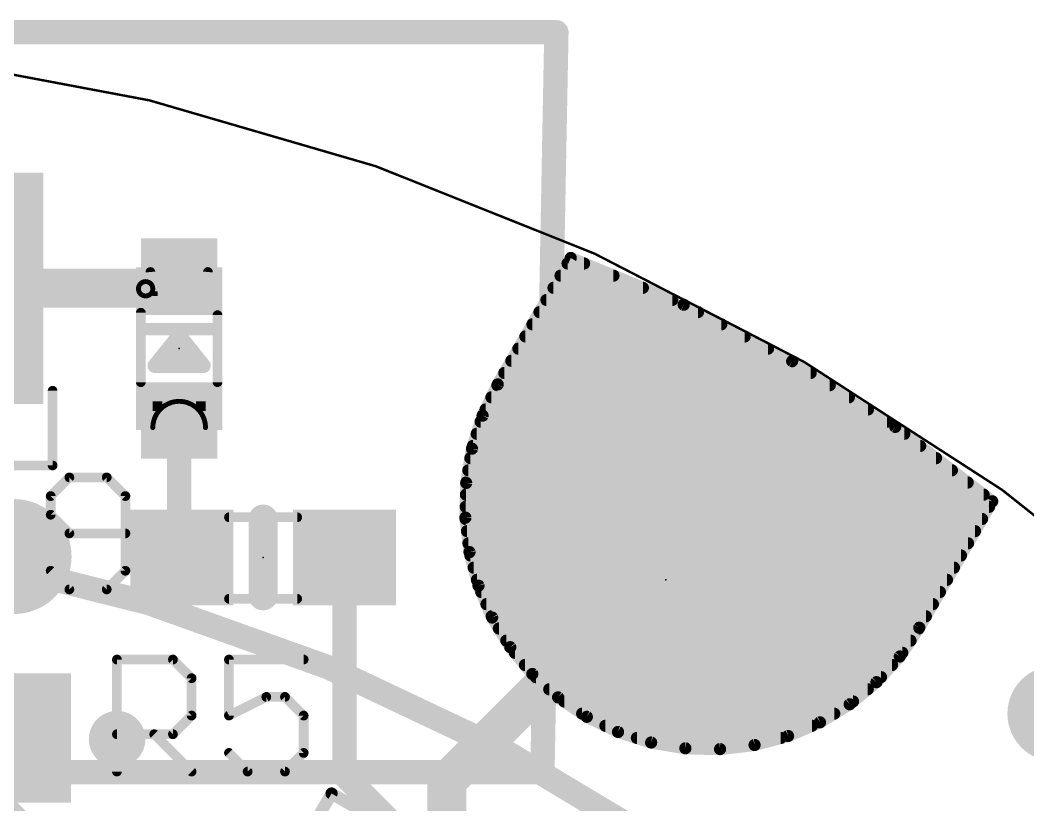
# Model space of a CAD drawing. Extents: x -25.4 to 25.4, y -26.7 to 25.8.
# Drawn here: x 4.56 to 15.08, y 17.34 to 25.53 of the extents above; entities that cross this region are included whole.
import ezdxf

# ---------------------------------------------------------------- set-up
doc = ezdxf.new("R2010")
doc.units = 0
for name, color, linetype in [('1', 12, 'CONTINUOUS'), ('16', 5, 'CONTINUOUS'), ('17', 110, 'CONTINUOUS'), ('18', 110, 'CONTINUOUS'), ('20', 53, 'CONTINUOUS'), ('21', 53, 'CONTINUOUS'), ('23', 53, 'CONTINUOUS'), ('25', 253, 'CONTINUOUS'), ('51', 53, 'CONTINUOUS')]:
    doc.layers.add(name, color=color, linetype=linetype)

# ---------------------------------------------------------------- blocks, each defined once
blk = doc.blocks.new('ROUNDP')
at = {"const_width": 0.5}
blk.add_lwpolyline([(0, -0.25, 1), (0, 0.25, 1), (0, -0.25)], format="xyb", dxfattribs=at)
blk = doc.blocks.new('RECT')
blk.add_solid([(-0.5, -0.5), (0.5, -0.5), (-0.5, 0.5), (0.5, 0.5)])
blk = doc.blocks.new('OFFSETP100')
at = {"const_width": 1}
blk.add_lwpolyline([(0, 0), (1, 0)], dxfattribs=at)
at = {"const_width": 0.5}
for points in [[(0, 0.25, 1), (0, -0.25)], [(1, -0.25, 1), (1, 0.25)]]:
    blk.add_lwpolyline(points, format="xyb", dxfattribs=at)
blk = doc.blocks.new('SQUAREP')
blk.add_solid([(-0.5, -0.5), (0.5, -0.5), (-0.5, 0.5), (0.5, 0.5)])
blk = doc.blocks.new('PIE')
at = {"const_width": 0.5}
blk.add_lwpolyline([(0, -0.25, 1), (0, 0.25, 1), (0, -0.25)], format="xyb", dxfattribs=at)
blk = doc.blocks.new('ROUNDV')
at = {"const_width": 0.5}
blk.add_lwpolyline([(0, -0.25, 1), (0, 0.25, 1), (0, -0.25)], format="xyb", dxfattribs=at)

msp = doc.modelspace()

# ---------------------------------------------------------------- linework, layer by layer
at = {"layer": '1'}
for points, const_width in [([(5.803, 22.728), (6.223, 22.848)], 0.4064), ([(10.3098, 23.0447), (9.5478, 21.7249)], 0.127), ([(10.2765, 22.987), (10.4491, 22.987)], 0.127), ([(11.4887, 22.5564), (10.3098, 23.0447)], 0.127), ([(3.6, 22.728), (5.803, 22.728)], 0.4064), ([(10.2031, 22.86), (10.7557, 22.86)], 0.127), ([(10.1298, 22.733), (11.0624, 22.733)], 0.127), ([(10.0565, 22.606), (11.369, 22.606)], 0.127), ([(12.6206, 21.9672), (11.4887, 22.5564)], 0.127), ([(9.9832, 22.479), (11.6374, 22.479)], 0.127), ([(9.9099, 22.352), (11.8814, 22.352)], 0.127), ([(9.8365, 22.225), (12.1253, 22.225)], 0.127), ([(9.7632, 22.098), (12.3693, 22.098)], 0.127), ([(9.6899, 21.971), (12.6133, 21.971)], 0.127), ([(13.6968, 21.2815), (12.6206, 21.9672)], 0.127), ([(9.6166, 21.844), (12.8139, 21.844)], 0.127), ([(9.5478, 21.7249), (9.3894, 21.3989)], 0.127), ([(9.544, 21.717), (13.0133, 21.717)], 0.127), ([(9.4823, 21.59), (13.2126, 21.59)], 0.127), ([(6.223, 21.348), (6.223, 19.945)], 0.254), ([(9.3894, 21.3989), (9.2791, 21.0537)], 0.127), ([(9.4206, 21.463), (13.412, 21.463)], 0.127), ([(9.3693, 21.336), (13.6113, 21.336)], 0.127), ([(9.3287, 21.209), (13.7914, 21.209)], 0.127), ([(14.7092, 20.5047), (13.6968, 21.2815)], 0.127), ([(9.2881, 21.082), (13.9569, 21.082)], 0.127), ([(9.2791, 21.0537), (9.219, 20.6963)], 0.127), ([(9.2625, 20.955), (14.1224, 20.955)], 0.127), ([(9.2411, 20.828), (14.2879, 20.828)], 0.127), ([(9.219, 20.6963), (9.2104, 20.334)], 0.127), ([(9.2198, 20.701), (14.4534, 20.701)], 0.127), ([(9.2161, 20.574), (14.6189, 20.574)], 0.127), ([(9.2131, 20.447), (14.6759, 20.447)], 0.127), ([(13.9472, 19.1849), (14.7092, 20.5047)], 0.127), ([(11.557, 20.1249), (9.017, 17.5849)], 0.4064), ([(9.2104, 20.334), (9.2534, 19.9742)], 0.127), ([(9.212, 20.32), (14.6026, 20.32)], 0.127), ([(9.2272, 20.193), (14.5292, 20.193)], 0.127), ([(9.2424, 20.066), (14.4559, 20.066)], 0.127), ([(6.223, 19.945), (6.2493, 19.9187)], 0.254), ([(7.9493, 19.9187), (7.9493, 17.6412)], 0.254), ([(9.2534, 19.9742), (9.3472, 19.6241)], 0.127), ([(9.2628, 19.939), (14.3826, 19.939)], 0.127), ([(9.2969, 19.812), (14.3093, 19.812)], 0.127), ([(9.3309, 19.685), (14.2359, 19.685)], 0.127), ([(9.3472, 19.6241), (9.4899, 19.291)], 0.127), ([(9.3755, 19.558), (14.1626, 19.558)], 0.127), ([(9.4299, 19.431), (14.0893, 19.431)], 0.127), ([(9.4843, 19.304), (14.016, 19.304)], 0.127), ([(9.4899, 19.291), (9.6785, 18.9816)], 0.127), ([(13.7441, 18.8848), (13.9472, 19.1849)], 0.127), ([(9.5593, 19.177), (13.9419, 19.177)], 0.127), ([(9.6368, 19.05), (13.8559, 19.05)], 0.127), ([(9.6785, 18.9816), (9.9092, 18.7021)], 0.127), ([(9.7268, 18.923), (13.77, 18.923)], 0.127), ([(13.5003, 18.6166), (13.7441, 18.8848)], 0.127), ([(9.8317, 18.796), (13.6634, 18.796)], 0.127), ([(9.9092, 18.7021), (10.1774, 18.4583)], 0.127), ([(9.9456, 18.669), (13.5479, 18.669)], 0.127), ([(13.2208, 18.3859), (13.5003, 18.6166)], 0.127), ([(10.0853, 18.542), (13.4099, 18.542)], 0.127), ([(10.1774, 18.4583), (10.4775, 18.2552)], 0.127), ([(10.2414, 18.415), (13.2561, 18.415)], 0.127), ([(12.9114, 18.1973), (13.2208, 18.3859)], 0.127), ([(10.429, 18.288), (13.0603, 18.288)], 0.127), ([(10.4775, 18.2552), (10.8035, 18.0968)], 0.127), ([(10.6714, 18.161), (12.8267, 18.161)], 0.127), ([(12.5783, 18.0546), (12.9114, 18.1973)], 0.127), ([(10.8035, 18.0968), (11.1487, 17.9865)], 0.127), ([(11.0001, 18.034), (12.5014, 18.034)], 0.127), ([(12.2282, 17.9608), (12.5783, 18.0546)], 0.127), ([(11.1487, 17.9865), (11.5061, 17.9264)], 0.127), ([(11.5061, 17.9264), (11.8684, 17.9178)], 0.127), ([(11.8684, 17.9178), (12.2282, 17.9608)], 0.127), ([(9.017, 17.5849), (9.017, 14.6762)], 0.4064), ([(7.9493, 17.6412), (8.509, 17.0815)], 0.254)]:
    msp.add_lwpolyline(points, dxfattribs=dict(at, const_width=const_width))
for points, const_width in [([(6.2509, 22.7503, 1), (6.1951, 22.9457)], 0.2032), ([(10.2765, 23.0188, 1), (10.2765, 22.9553)], 0.0635), ([(10.3219, 23.0741, 1), (10.2976, 23.0154)], 0.0635), ([(10.3373, 23.0288, 1), (10.2823, 23.0606)], 0.0635), ([(10.4491, 22.9553, 1), (10.4491, 23.0188)], 0.0635), ([(5.803, 22.6264, 1), (5.803, 22.8296)], 0.2032), ([(5.7751, 22.8257, 1), (5.8309, 22.6303)], 0.2032), ([(10.2031, 22.8917, 1), (10.2031, 22.8283)], 0.0635), ([(10.7557, 22.8283, 1), (10.7557, 22.8917)], 0.0635), ([(10.1298, 22.7647, 1), (10.1298, 22.7013)], 0.0635), ([(11.0624, 22.7013, 1), (11.0624, 22.7647)], 0.0635), ([(10.0565, 22.6378, 1), (10.0565, 22.5743)], 0.0635), ([(11.369, 22.5743, 1), (11.369, 22.6378)], 0.0635), ([(11.5034, 22.5846, 1), (11.4741, 22.5282)], 0.0635), ([(11.4766, 22.5271, 1), (11.5009, 22.5857)], 0.0635), ([(9.9832, 22.5108, 1), (9.9832, 22.4473)], 0.0635), ([(11.6374, 22.4473, 1), (11.6374, 22.5108)], 0.0635), ([(9.9099, 22.3837, 1), (9.9099, 22.3203)], 0.0635), ([(11.8814, 22.3203, 1), (11.8814, 22.3837)], 0.0635), ([(9.8365, 22.2568, 1), (9.8365, 22.1933)], 0.0635), ([(12.1253, 22.1933, 1), (12.1253, 22.2568)], 0.0635), ([(9.7632, 22.1298, 1), (9.7632, 22.0663)], 0.0635), ([(12.3693, 22.0663, 1), (12.3693, 22.1298)], 0.0635), ([(9.6899, 22.0027, 1), (9.6899, 21.9393)], 0.0635), ([(12.6377, 21.9939, 1), (12.6036, 21.9404)], 0.0635), ([(12.6059, 21.939, 1), (12.6353, 21.9953)], 0.0635), ([(12.6133, 21.9393, 1), (12.6133, 22.0027)], 0.0635), ([(9.6166, 21.8758, 1), (9.6166, 21.8123)], 0.0635), ([(12.8139, 21.8123, 1), (12.8139, 21.8758)], 0.0635), ([(9.544, 21.7488, 1), (9.544, 21.6853)], 0.0635), ([(9.5203, 21.7408, 1), (9.5753, 21.709)], 0.0635), ([(9.5764, 21.711, 1), (9.5192, 21.7388)], 0.0635), ([(13.0133, 21.6853, 1), (13.0133, 21.7488)], 0.0635), ([(9.4823, 21.6217, 1), (9.4823, 21.5583)], 0.0635), ([(13.2126, 21.5583, 1), (13.2126, 21.6217)], 0.0635), ([(6.2865, 21.348, 1), (6.1595, 21.348)], 0.127), ([(9.4197, 21.3892, 1), (9.3592, 21.4086)], 0.0635), ([(9.4206, 21.4947, 1), (9.4206, 21.4313)], 0.0635), ([(13.412, 21.4313, 1), (13.412, 21.4947)], 0.0635), ([(9.3693, 21.3678, 1), (9.3693, 21.3043)], 0.0635), ([(9.3609, 21.4128, 1), (9.418, 21.385)], 0.0635), ([(13.6113, 21.3043, 1), (13.6113, 21.3678)], 0.0635), ([(9.3287, 21.2407, 1), (9.3287, 21.1773)], 0.0635), ([(13.7162, 21.3067, 1), (13.6775, 21.2563)], 0.0635), ([(13.6798, 21.2548, 1), (13.7139, 21.3083)], 0.0635), ([(13.7914, 21.1773, 1), (13.7914, 21.2407)], 0.0635), ([(9.2881, 21.1137, 1), (9.2881, 21.0503)], 0.0635), ([(13.9569, 21.0503, 1), (13.9569, 21.1137)], 0.0635), ([(9.2489, 21.0634, 1), (9.3093, 21.0441)], 0.0635), ([(9.3104, 21.0485, 1), (9.2478, 21.059)], 0.0635), ([(9.2625, 20.9868, 1), (9.2625, 20.9233)], 0.0635), ([(14.1224, 20.9233, 1), (14.1224, 20.9868)], 0.0635), ([(9.2411, 20.8597, 1), (9.2411, 20.7963)], 0.0635), ([(14.2879, 20.7963, 1), (14.2879, 20.8597)], 0.0635), ([(9.2507, 20.6956, 1), (9.1873, 20.6971)], 0.0635), ([(9.1877, 20.7016, 1), (9.2503, 20.6911)], 0.0635), ([(9.2198, 20.7327, 1), (9.2198, 20.6693)], 0.0635), ([(14.4534, 20.6693, 1), (14.4534, 20.7327)], 0.0635), ([(9.2161, 20.6058, 1), (9.2161, 20.5423)], 0.0635), ([(14.6189, 20.5423, 1), (14.6189, 20.6058)], 0.0635), ([(9.2131, 20.4788, 1), (9.2131, 20.4153)], 0.0635), ([(14.6759, 20.4153, 1), (14.6759, 20.4788)], 0.0635), ([(14.7367, 20.4888, 1), (14.6817, 20.5206)], 0.0635), ([(14.6899, 20.4795, 1), (14.7285, 20.5299)], 0.0635), ([(20.32, 0, 0.4142), (0, 20.32)], 0.254), ([(9.2419, 20.3378, 1), (9.1788, 20.3303)], 0.0635), ([(9.1786, 20.3348, 1), (9.2421, 20.3333)], 0.0635), ([(9.212, 20.3517, 1), (9.212, 20.2883)], 0.0635), ([(11.6288, 20.0531, 1), (11.4852, 20.1968)], 0.2032), ([(14.6026, 20.2883, 1), (14.6026, 20.3517)], 0.0635), ([(9.2272, 20.2248, 1), (9.2272, 20.1613)], 0.0635), ([(14.5292, 20.1613, 1), (14.5292, 20.2248)], 0.0635), ([(9.2424, 20.0978, 1), (9.2424, 20.0343)], 0.0635), ([(14.4559, 20.0343, 1), (14.4559, 20.0978)], 0.0635), ([(6.2679, 19.9899, 1), (6.1781, 19.9001)], 0.127), ([(6.1595, 19.945, 1), (6.2865, 19.945)], 0.127), ([(6.2044, 19.8738, 1), (6.2942, 19.9636)], 0.127), ([(8.0128, 19.9187, 1), (7.8858, 19.9187)], 0.127), ([(9.2841, 19.9824, 1), (9.2227, 19.966)], 0.0635), ([(9.2219, 19.9704, 1), (9.2849, 19.978)], 0.0635), ([(9.2628, 19.9707, 1), (9.2628, 19.9073)], 0.0635), ([(14.3826, 19.9073, 1), (14.3826, 19.9707)], 0.0635), ([(9.2969, 19.8438, 1), (9.2969, 19.7803)], 0.0635), ([(14.3093, 19.7803, 1), (14.3093, 19.8438)], 0.0635), ([(9.3309, 19.7168, 1), (9.3309, 19.6533)], 0.0635), ([(9.3764, 19.6366, 1), (9.318, 19.6116)], 0.0635), ([(14.2359, 19.6533, 1), (14.2359, 19.7168)], 0.0635), ([(9.3165, 19.6159, 1), (9.3779, 19.6324)], 0.0635), ([(9.3755, 19.5897, 1), (9.3755, 19.5263)], 0.0635), ([(14.1626, 19.5263, 1), (14.1626, 19.5897)], 0.0635), ([(9.4299, 19.4627, 1), (9.4299, 19.3993)], 0.0635), ([(14.0893, 19.3993, 1), (14.0893, 19.4627)], 0.0635), ([(9.4843, 19.3358, 1), (9.4843, 19.2723)], 0.0635), ([(9.517, 19.3075, 1), (9.4627, 19.2745)], 0.0635), ([(14.016, 19.2723, 1), (14.016, 19.3358)], 0.0635), ([(9.4607, 19.2785, 1), (9.519, 19.3035)], 0.0635), ([(13.9735, 19.1671, 1), (13.9209, 19.2027)], 0.0635), ([(9.5593, 19.2087, 1), (9.5593, 19.1453)], 0.0635), ([(13.9197, 19.2008, 1), (13.9747, 19.169)], 0.0635), ([(13.9419, 19.1453, 1), (13.9419, 19.2087)], 0.0635), ([(9.6368, 19.0817, 1), (9.6368, 19.0183)], 0.0635), ([(9.703, 19.0018, 1), (9.654, 18.9613)], 0.0635), ([(13.8559, 19.0183, 1), (13.8559, 19.0817)], 0.0635), ([(9.6514, 18.965, 1), (9.7056, 18.9981)], 0.0635), ([(9.7268, 18.9548, 1), (9.7268, 18.8913)], 0.0635), ([(13.7178, 18.9026, 1), (13.7704, 18.867)], 0.0635), ([(13.7676, 18.8634, 1), (13.7206, 18.9061)], 0.0635), ([(13.77, 18.8913, 1), (13.77, 18.9548)], 0.0635), ([(9.8317, 18.8277, 1), (9.8317, 18.7643)], 0.0635), ([(13.6634, 18.7643, 1), (13.6634, 18.8277)], 0.0635), ([(9.9306, 18.7256, 1), (9.8879, 18.6786)], 0.0635), ([(9.8847, 18.6819, 1), (9.9337, 18.7223)], 0.0635), ([(9.9456, 18.7007, 1), (9.9456, 18.6373)], 0.0635), ([(13.5479, 18.6373, 1), (13.5479, 18.7007)], 0.0635), ([(13.4768, 18.638, 1), (13.5238, 18.5953)], 0.0635), ([(13.5205, 18.5921, 1), (13.4801, 18.6411)], 0.0635), ([(10.0853, 18.5738, 1), (10.0853, 18.5103)], 0.0635), ([(10.1952, 18.4846, 1), (10.1596, 18.432)], 0.0635), ([(10.156, 18.4348, 1), (10.1987, 18.4818)], 0.0635), ([(13.4099, 18.5103, 1), (13.4099, 18.5738)], 0.0635), ([(10.2414, 18.4467, 1), (10.2414, 18.3833)], 0.0635), ([(13.2006, 18.4104, 1), (13.2411, 18.3614)], 0.0635), ([(13.2374, 18.3588, 1), (13.2043, 18.413)], 0.0635), ([(13.2561, 18.3833, 1), (13.2561, 18.4467)], 0.0635), ([(10.429, 18.3197, 1), (10.429, 18.2563)], 0.0635), ([(10.4914, 18.2837, 1), (10.4636, 18.2266)], 0.0635), ([(10.4597, 18.2289, 1), (10.4953, 18.2815)], 0.0635), ([(13.0603, 18.2563, 1), (13.0603, 18.3197)], 0.0635), ([(10.6714, 18.1928, 1), (10.6714, 18.1293)], 0.0635), ([(12.8267, 18.1293, 1), (12.8267, 18.1928)], 0.0635), ([(12.8949, 18.2244, 1), (12.9279, 18.1701)], 0.0635), ([(12.9239, 18.1681, 1), (12.8989, 18.2264)], 0.0635), ([(10.8131, 18.1271, 1), (10.7938, 18.0666)], 0.0635), ([(10.7896, 18.0683, 1), (10.8174, 18.1254)], 0.0635), ([(11.0001, 18.0658, 1), (11.0001, 18.0023)], 0.0635), ([(12.5014, 18.0023, 1), (12.5014, 18.0658)], 0.0635), ([(12.5658, 18.0838, 1), (12.5908, 18.0254)], 0.0635), ([(12.5865, 18.0239, 1), (12.57, 18.0853)], 0.0635), ([(11.1539, 18.0178, 1), (11.1434, 17.9552)], 0.0635), ([(11.139, 17.9563, 1), (11.1583, 18.0167)], 0.0635), ([(11.5068, 17.9581, 1), (11.5053, 17.8947)], 0.0635), ([(11.5008, 17.8951, 1), (11.5113, 17.9577)], 0.0635), ([(12.22, 17.9915, 1), (12.2364, 17.9301)], 0.0635), ([(12.232, 17.9293, 1), (12.2244, 17.9923)], 0.0635), ([(11.8646, 17.9493, 1), (11.8721, 17.8862)], 0.0635), ([(11.8676, 17.886, 1), (11.8691, 17.9495)], 0.0635), ([(9.1186, 17.5849, 1), (8.9154, 17.5849)], 0.2032), ([(7.9942, 17.6861, 1), (7.9044, 17.5963)], 0.127), ([(7.8858, 17.6412, 1), (8.0128, 17.6412)], 0.127), ([(8.9452, 17.6568, 1), (9.0888, 17.5131)], 0.2032)]:
    msp.add_lwpolyline(points, format="xyb", dxfattribs=dict(at, const_width=const_width))
at = {"layer": '16'}
for points, const_width in [([(10.16, 25.4), (-10.668, 25.4)], 0.254), ([(10.0143, 17.6784), (10.16, 25.4)], 0.254), ([(10.3098, 23.0447), (9.5478, 21.7249)], 0.127), ([(10.2765, 22.987), (10.4491, 22.987)], 0.127), ([(11.4887, 22.5564), (10.3098, 23.0447)], 0.127), ([(10.2031, 22.86), (10.7557, 22.86)], 0.127), ([(10.1298, 22.733), (11.0624, 22.733)], 0.127), ([(10.0565, 22.606), (11.369, 22.606)], 0.127), ([(12.6206, 21.9672), (11.4887, 22.5564)], 0.127), ([(9.9832, 22.479), (11.6374, 22.479)], 0.127), ([(9.9099, 22.352), (11.8814, 22.352)], 0.127), ([(9.8365, 22.225), (12.1253, 22.225)], 0.127), ([(9.7632, 22.098), (12.3693, 22.098)], 0.127), ([(9.6899, 21.971), (12.6133, 21.971)], 0.127), ([(13.6968, 21.2815), (12.6206, 21.9672)], 0.127), ([(9.6166, 21.844), (12.8139, 21.844)], 0.127), ([(9.5478, 21.7249), (9.3894, 21.3989)], 0.127), ([(9.544, 21.717), (13.0133, 21.717)], 0.127), ([(9.4823, 21.59), (13.2126, 21.59)], 0.127), ([(9.3894, 21.3989), (9.2791, 21.0537)], 0.127), ([(9.4206, 21.463), (13.412, 21.463)], 0.127), ([(9.3693, 21.336), (13.6113, 21.336)], 0.127), ([(9.3287, 21.209), (13.7914, 21.209)], 0.127), ([(14.7092, 20.5047), (13.6968, 21.2815)], 0.127), ([(9.2881, 21.082), (13.9569, 21.082)], 0.127), ([(9.2791, 21.0537), (9.219, 20.6963)], 0.127), ([(9.2625, 20.955), (14.1224, 20.955)], 0.127), ([(9.2411, 20.828), (14.2879, 20.828)], 0.127), ([(9.219, 20.6963), (9.2104, 20.334)], 0.127), ([(9.2198, 20.701), (14.4534, 20.701)], 0.127), ([(9.2161, 20.574), (14.6189, 20.574)], 0.127), ([(9.2131, 20.447), (14.6759, 20.447)], 0.127), ([(13.9472, 19.1849), (14.7092, 20.5047)], 0.127), ([(9.2104, 20.334), (9.2534, 19.9742)], 0.127), ([(9.212, 20.32), (14.6026, 20.32)], 0.127), ([(9.2272, 20.193), (14.5292, 20.193)], 0.127), ([(9.2424, 20.066), (14.4559, 20.066)], 0.127), ([(9.2534, 19.9742), (9.3472, 19.6241)], 0.127), ([(9.2628, 19.939), (14.3826, 19.939)], 0.127), ([(9.2969, 19.812), (14.3093, 19.812)], 0.127), ([(9.3309, 19.685), (14.2359, 19.685)], 0.127), ([(9.3472, 19.6241), (9.4899, 19.291)], 0.127), ([(9.3755, 19.558), (14.1626, 19.558)], 0.127), ([(9.4299, 19.431), (14.0893, 19.431)], 0.127), ([(9.4843, 19.304), (14.016, 19.304)], 0.127), ([(9.4899, 19.291), (9.6785, 18.9816)], 0.127), ([(13.7441, 18.8848), (13.9472, 19.1849)], 0.127), ([(9.5593, 19.177), (13.9419, 19.177)], 0.127), ([(9.6368, 19.05), (13.8559, 19.05)], 0.127), ([(9.6785, 18.9816), (9.9092, 18.7021)], 0.127), ([(9.7268, 18.923), (13.77, 18.923)], 0.127), ([(13.5003, 18.6166), (13.7441, 18.8848)], 0.127), ([(9.8317, 18.796), (13.6634, 18.796)], 0.127), ([(9.9092, 18.7021), (10.1774, 18.4583)], 0.127), ([(9.9456, 18.669), (13.5479, 18.669)], 0.127), ([(13.2208, 18.3859), (13.5003, 18.6166)], 0.127), ([(10.0853, 18.542), (13.4099, 18.542)], 0.127), ([(10.1774, 18.4583), (10.4775, 18.2552)], 0.127), ([(4.7803, 16.8275), (3.3274, 18.2804)], 0.4064), ([(10.2414, 18.415), (13.2561, 18.415)], 0.127), ([(12.9114, 18.1973), (13.2208, 18.3859)], 0.127), ([(10.429, 18.288), (13.0603, 18.288)], 0.127), ([(10.4775, 18.2552), (10.8035, 18.0968)], 0.127), ([(10.6714, 18.161), (12.8267, 18.161)], 0.127), ([(12.5783, 18.0546), (12.9114, 18.1973)], 0.127), ([(10.8035, 18.0968), (11.1487, 17.9865)], 0.127), ([(11.0001, 18.034), (12.5014, 18.034)], 0.127), ([(12.2282, 17.9608), (12.5783, 18.0546)], 0.127), ([(11.1487, 17.9865), (11.5061, 17.9264)], 0.127), ([(11.5061, 17.9264), (11.8684, 17.9178)], 0.127), ([(11.8684, 17.9178), (12.2282, 17.9608)], 0.127), ([(-10.8137, 17.6784), (10.0143, 17.6784)], 0.254)]:
    msp.add_lwpolyline(points, dxfattribs=dict(at, const_width=const_width))
for points, const_width in [([(10.2235, 25.3988, 1), (10.0965, 25.4012)], 0.127), ([(10.16, 25.3365, 1), (10.16, 25.4635)], 0.127), ([(10.2765, 23.0188, 1), (10.2765, 22.9553)], 0.0635), ([(10.3219, 23.0741, 1), (10.2976, 23.0154)], 0.0635), ([(10.3373, 23.0288, 1), (10.2823, 23.0606)], 0.0635), ([(10.4491, 22.9553, 1), (10.4491, 23.0188)], 0.0635), ([(10.2031, 22.8917, 1), (10.2031, 22.8283)], 0.0635), ([(10.7557, 22.8283, 1), (10.7557, 22.8917)], 0.0635), ([(10.1298, 22.7647, 1), (10.1298, 22.7013)], 0.0635), ([(11.0624, 22.7013, 1), (11.0624, 22.7647)], 0.0635), ([(10.0565, 22.6378, 1), (10.0565, 22.5743)], 0.0635), ([(11.369, 22.5743, 1), (11.369, 22.6378)], 0.0635), ([(11.5034, 22.5846, 1), (11.4741, 22.5282)], 0.0635), ([(11.4766, 22.5271, 1), (11.5009, 22.5857)], 0.0635), ([(9.9832, 22.5108, 1), (9.9832, 22.4473)], 0.0635), ([(11.6374, 22.4473, 1), (11.6374, 22.5108)], 0.0635), ([(9.9099, 22.3837, 1), (9.9099, 22.3203)], 0.0635), ([(11.8814, 22.3203, 1), (11.8814, 22.3837)], 0.0635), ([(9.8365, 22.2568, 1), (9.8365, 22.1933)], 0.0635), ([(12.1253, 22.1933, 1), (12.1253, 22.2568)], 0.0635), ([(9.7632, 22.1298, 1), (9.7632, 22.0663)], 0.0635), ([(12.3693, 22.0663, 1), (12.3693, 22.1298)], 0.0635), ([(9.6899, 22.0027, 1), (9.6899, 21.9393)], 0.0635), ([(12.6377, 21.9939, 1), (12.6036, 21.9404)], 0.0635), ([(12.6059, 21.939, 1), (12.6353, 21.9953)], 0.0635), ([(12.6133, 21.9393, 1), (12.6133, 22.0027)], 0.0635), ([(9.6166, 21.8758, 1), (9.6166, 21.8123)], 0.0635), ([(12.8139, 21.8123, 1), (12.8139, 21.8758)], 0.0635), ([(9.544, 21.7488, 1), (9.544, 21.6853)], 0.0635), ([(9.5203, 21.7408, 1), (9.5753, 21.709)], 0.0635), ([(9.5764, 21.711, 1), (9.5192, 21.7388)], 0.0635), ([(13.0133, 21.6853, 1), (13.0133, 21.7488)], 0.0635), ([(9.4823, 21.6217, 1), (9.4823, 21.5583)], 0.0635), ([(13.2126, 21.5583, 1), (13.2126, 21.6217)], 0.0635), ([(9.4197, 21.3892, 1), (9.3592, 21.4086)], 0.0635), ([(9.4206, 21.4947, 1), (9.4206, 21.4313)], 0.0635), ([(13.412, 21.4313, 1), (13.412, 21.4947)], 0.0635), ([(9.3693, 21.3678, 1), (9.3693, 21.3043)], 0.0635), ([(9.3609, 21.4128, 1), (9.418, 21.385)], 0.0635), ([(13.6113, 21.3043, 1), (13.6113, 21.3678)], 0.0635), ([(9.3287, 21.2407, 1), (9.3287, 21.1773)], 0.0635), ([(13.7162, 21.3067, 1), (13.6775, 21.2563)], 0.0635), ([(13.6798, 21.2548, 1), (13.7139, 21.3083)], 0.0635), ([(13.7914, 21.1773, 1), (13.7914, 21.2407)], 0.0635), ([(9.2881, 21.1137, 1), (9.2881, 21.0503)], 0.0635), ([(13.9569, 21.0503, 1), (13.9569, 21.1137)], 0.0635), ([(9.2489, 21.0634, 1), (9.3093, 21.0441)], 0.0635), ([(9.3104, 21.0485, 1), (9.2478, 21.059)], 0.0635), ([(9.2625, 20.9868, 1), (9.2625, 20.9233)], 0.0635), ([(14.1224, 20.9233, 1), (14.1224, 20.9868)], 0.0635), ([(9.2411, 20.8597, 1), (9.2411, 20.7963)], 0.0635), ([(14.2879, 20.7963, 1), (14.2879, 20.8597)], 0.0635), ([(9.2507, 20.6956, 1), (9.1873, 20.6971)], 0.0635), ([(9.1877, 20.7016, 1), (9.2503, 20.6911)], 0.0635), ([(9.2198, 20.7327, 1), (9.2198, 20.6693)], 0.0635), ([(14.4534, 20.6693, 1), (14.4534, 20.7327)], 0.0635), ([(9.2161, 20.6058, 1), (9.2161, 20.5423)], 0.0635), ([(14.6189, 20.5423, 1), (14.6189, 20.6058)], 0.0635), ([(9.2131, 20.4788, 1), (9.2131, 20.4153)], 0.0635), ([(14.6759, 20.4153, 1), (14.6759, 20.4788)], 0.0635), ([(14.7367, 20.4888, 1), (14.6817, 20.5206)], 0.0635), ([(14.6899, 20.4795, 1), (14.7285, 20.5299)], 0.0635), ([(20.32, 0, 0.4142), (0, 20.32)], 0.254), ([(9.2419, 20.3378, 1), (9.1788, 20.3303)], 0.0635), ([(9.1786, 20.3348, 1), (9.2421, 20.3333)], 0.0635), ([(9.212, 20.3517, 1), (9.212, 20.2883)], 0.0635), ([(14.6026, 20.2883, 1), (14.6026, 20.3517)], 0.0635), ([(9.2272, 20.2248, 1), (9.2272, 20.1613)], 0.0635), ([(14.5292, 20.1613, 1), (14.5292, 20.2248)], 0.0635), ([(9.2424, 20.0978, 1), (9.2424, 20.0343)], 0.0635), ([(14.4559, 20.0343, 1), (14.4559, 20.0978)], 0.0635), ([(9.2841, 19.9824, 1), (9.2227, 19.966)], 0.0635), ([(9.2219, 19.9704, 1), (9.2849, 19.978)], 0.0635), ([(9.2628, 19.9707, 1), (9.2628, 19.9073)], 0.0635), ([(14.3826, 19.9073, 1), (14.3826, 19.9707)], 0.0635), ([(9.2969, 19.8438, 1), (9.2969, 19.7803)], 0.0635), ([(14.3093, 19.7803, 1), (14.3093, 19.8438)], 0.0635), ([(9.3309, 19.7168, 1), (9.3309, 19.6533)], 0.0635), ([(9.3764, 19.6366, 1), (9.318, 19.6116)], 0.0635), ([(14.2359, 19.6533, 1), (14.2359, 19.7168)], 0.0635), ([(9.3165, 19.6159, 1), (9.3779, 19.6324)], 0.0635), ([(9.3755, 19.5897, 1), (9.3755, 19.5263)], 0.0635), ([(14.1626, 19.5263, 1), (14.1626, 19.5897)], 0.0635), ([(9.4299, 19.4627, 1), (9.4299, 19.3993)], 0.0635), ([(14.0893, 19.3993, 1), (14.0893, 19.4627)], 0.0635), ([(9.4843, 19.3358, 1), (9.4843, 19.2723)], 0.0635), ([(9.517, 19.3075, 1), (9.4627, 19.2745)], 0.0635), ([(14.016, 19.2723, 1), (14.016, 19.3358)], 0.0635), ([(9.4607, 19.2785, 1), (9.519, 19.3035)], 0.0635), ([(13.9735, 19.1671, 1), (13.9209, 19.2027)], 0.0635), ([(9.5593, 19.2087, 1), (9.5593, 19.1453)], 0.0635), ([(13.9197, 19.2008, 1), (13.9747, 19.169)], 0.0635), ([(13.9419, 19.1453, 1), (13.9419, 19.2087)], 0.0635), ([(9.6368, 19.0817, 1), (9.6368, 19.0183)], 0.0635), ([(9.703, 19.0018, 1), (9.654, 18.9613)], 0.0635), ([(13.8559, 19.0183, 1), (13.8559, 19.0817)], 0.0635), ([(9.6514, 18.965, 1), (9.7056, 18.9981)], 0.0635), ([(9.7268, 18.9548, 1), (9.7268, 18.8913)], 0.0635), ([(13.7178, 18.9026, 1), (13.7704, 18.867)], 0.0635), ([(13.7676, 18.8634, 1), (13.7206, 18.9061)], 0.0635), ([(13.77, 18.8913, 1), (13.77, 18.9548)], 0.0635), ([(9.8317, 18.8277, 1), (9.8317, 18.7643)], 0.0635), ([(13.6634, 18.7643, 1), (13.6634, 18.8277)], 0.0635), ([(9.9306, 18.7256, 1), (9.8879, 18.6786)], 0.0635), ([(9.8847, 18.6819, 1), (9.9337, 18.7223)], 0.0635), ([(9.9456, 18.7007, 1), (9.9456, 18.6373)], 0.0635), ([(13.5479, 18.6373, 1), (13.5479, 18.7007)], 0.0635), ([(13.4768, 18.638, 1), (13.5238, 18.5953)], 0.0635), ([(13.5205, 18.5921, 1), (13.4801, 18.6411)], 0.0635), ([(10.0853, 18.5738, 1), (10.0853, 18.5103)], 0.0635), ([(10.1952, 18.4846, 1), (10.1596, 18.432)], 0.0635), ([(10.156, 18.4348, 1), (10.1987, 18.4818)], 0.0635), ([(13.4099, 18.5103, 1), (13.4099, 18.5738)], 0.0635), ([(10.2414, 18.4467, 1), (10.2414, 18.3833)], 0.0635), ([(13.2006, 18.4104, 1), (13.2411, 18.3614)], 0.0635), ([(13.2374, 18.3588, 1), (13.2043, 18.413)], 0.0635), ([(13.2561, 18.3833, 1), (13.2561, 18.4467)], 0.0635), ([(10.429, 18.3197, 1), (10.429, 18.2563)], 0.0635), ([(10.4914, 18.2837, 1), (10.4636, 18.2266)], 0.0635), ([(10.4597, 18.2289, 1), (10.4953, 18.2815)], 0.0635), ([(13.0603, 18.2563, 1), (13.0603, 18.3197)], 0.0635), ([(10.6714, 18.1928, 1), (10.6714, 18.1293)], 0.0635), ([(12.8267, 18.1293, 1), (12.8267, 18.1928)], 0.0635), ([(12.8949, 18.2244, 1), (12.9279, 18.1701)], 0.0635), ([(12.9239, 18.1681, 1), (12.8989, 18.2264)], 0.0635), ([(10.8131, 18.1271, 1), (10.7938, 18.0666)], 0.0635), ([(10.7896, 18.0683, 1), (10.8174, 18.1254)], 0.0635), ([(11.0001, 18.0658, 1), (11.0001, 18.0023)], 0.0635), ([(12.5014, 18.0023, 1), (12.5014, 18.0658)], 0.0635), ([(12.5658, 18.0838, 1), (12.5908, 18.0254)], 0.0635), ([(12.5865, 18.0239, 1), (12.57, 18.0853)], 0.0635), ([(11.1539, 18.0178, 1), (11.1434, 17.9552)], 0.0635), ([(11.139, 17.9563, 1), (11.1583, 18.0167)], 0.0635), ([(11.5068, 17.9581, 1), (11.5053, 17.8947)], 0.0635), ([(11.5008, 17.8951, 1), (11.5113, 17.9577)], 0.0635), ([(12.22, 17.9915, 1), (12.2364, 17.9301)], 0.0635), ([(12.232, 17.9293, 1), (12.2244, 17.9923)], 0.0635), ([(11.8646, 17.9493, 1), (11.8721, 17.8862)], 0.0635), ([(11.8676, 17.886, 1), (11.8691, 17.9495)], 0.0635), ([(10.0143, 17.6149, 1), (10.0143, 17.7419)], 0.127), ([(9.9508, 17.6796, 1), (10.0778, 17.6772)], 0.127)]:
    msp.add_lwpolyline(points, format="xyb", dxfattribs=dict(at, const_width=const_width))
at = {"layer": '20', "const_width": 0.0254}
msp.add_lwpolyline([(-3.4925, 25.146, 14.4823), (3.4925, 25.146)], format="xyb", dxfattribs=at)
at = {"layer": '21'}
for points, const_width in [([(6.223, 22.2377), (5.969, 21.9202)], 0.1524), ([(6.477, 21.9202), (6.223, 22.2377)], 0.1524), ([(6.1112, 22.098), (6.3348, 22.098)], 0.1524), ([(5.969, 21.9202), (6.477, 21.9202)], 0.1524), ([(5.9893, 21.9456), (6.4567, 21.9456)], 0.1524), ([(7.0993, 19.5187), (7.0993, 20.3187)], 0.3048), ([(7.8136, 17.4544), (7.6636, 17.1946)], 0.127), ([(11.1044, 15.5544), (7.8136, 17.4544)], 0.127)]:
    msp.add_lwpolyline(points, dxfattribs=dict(at, const_width=const_width))
for points, const_width in [([(6.2528, 22.2615, 1), (6.1932, 22.2139)], 0.0762), ([(6.2528, 22.2139, 1), (6.1932, 22.2615)], 0.0762), ([(6.1112, 22.1361, 1), (6.1112, 22.0599)], 0.0762), ([(6.3348, 22.0599, 1), (6.3348, 22.1361)], 0.0762), ([(5.969, 21.9583, 1), (5.969, 21.8821)], 0.0762), ([(5.9392, 21.944, 1), (5.9988, 21.8964)], 0.0762), ([(5.9893, 21.9837, 1), (5.9893, 21.9075)], 0.0762), ([(6.4472, 21.8964, 1), (6.5068, 21.944)], 0.0762), ([(6.4567, 21.9075, 1), (6.4567, 21.9837)], 0.0762), ([(6.477, 21.8821, 1), (6.477, 21.9583)], 0.0762), ([(7.1755, 20.3187, 1), (7.0231, 20.3187)], 0.1524), ([(7.0231, 19.5187, 1), (7.1755, 19.5187)], 0.1524), ([(7.8294, 17.4819, 1), (7.7977, 17.427)], 0.0635), ([(7.841, 17.4386, 1), (7.7861, 17.4703)], 0.0635)]:
    msp.add_lwpolyline(points, format="xyb", dxfattribs=dict(at, const_width=const_width))
at = {"layer": '23'}
for p in [(6.223, 22.098), (7.0993, 19.9187), (11.303, 19.685)]:
    msp.add_point(p, dxfattribs=at)
at = {"layer": '25', "const_width": 0.1016}
for points in [[(4.9022, 20.8788), (4.9022, 21.6584)], [(3.7328, 20.8788), (4.9022, 20.8788)], [(5.077, 20.7542), (4.8821, 20.5593)], [(5.4668, 20.7542), (5.077, 20.7542)], [(5.6617, 20.5593), (5.4668, 20.7542)], [(4.8821, 20.5593), (4.8821, 20.3644)], [(5.6617, 19.7797), (5.6617, 20.5593)], [(4.8821, 20.3644), (5.077, 20.1695)], [(5.077, 20.1695), (5.6617, 20.1695)], [(4.8821, 19.7797), (5.077, 19.5848)], [(5.4668, 19.5848), (5.6617, 19.7797)], [(5.077, 19.5848), (5.4668, 19.5848)], [(5.5733, 17.6835), (5.5733, 18.8529)], [(5.5733, 18.8529), (6.158, 18.8529)], [(6.158, 18.8529), (6.3529, 18.658)], [(7.5223, 18.8529), (6.7427, 18.8529)], [(6.7427, 18.8529), (6.7427, 18.2682)], [(6.3529, 18.658), (6.3529, 18.2682)], [(6.7427, 18.2682), (7.1325, 18.4631)], [(7.1325, 18.4631), (7.3274, 18.4631)], [(7.3274, 18.4631), (7.5223, 18.2682)], [(6.3529, 18.2682), (6.158, 18.0733)], [(7.5223, 18.2682), (7.5223, 17.8784)], [(6.158, 18.0733), (5.5733, 18.0733)], [(5.9631, 18.0733), (6.3529, 17.6835)], [(6.9376, 17.6835), (6.7427, 17.8784)], [(7.5223, 17.8784), (7.3274, 17.6835)], [(7.3274, 17.6835), (6.9376, 17.6835)]]:
    msp.add_lwpolyline(points, dxfattribs=at)
at = {"layer": '25', "const_width": 0.0508}
for points in [[(4.9276, 21.6584, 1), (4.8768, 21.6584)], [(4.9022, 20.8534, 1), (4.9022, 20.9042)], [(4.8768, 20.8788, 1), (4.9276, 20.8788)], [(5.077, 20.7796, 1), (5.077, 20.7288)], [(5.095, 20.7362, 1), (5.059, 20.7722)], [(5.4848, 20.7722, 1), (5.4488, 20.7362)], [(5.4668, 20.7288, 1), (5.4668, 20.7796)], [(4.8641, 20.5773, 1), (4.9001, 20.5413)], [(4.9075, 20.5593, 1), (4.8567, 20.5593)], [(5.6871, 20.5593, 1), (5.6363, 20.5593)], [(5.6437, 20.5413, 1), (5.6797, 20.5773)], [(4.9001, 20.3824, 1), (4.8641, 20.3464)], [(4.8567, 20.3644, 1), (4.9075, 20.3644)], [(5.077, 20.1949, 1), (5.077, 20.1441)], [(5.059, 20.1515, 1), (5.095, 20.1875)], [(5.6617, 20.1441, 1), (5.6617, 20.1949)], [(4.9001, 19.7977, 1), (4.8641, 19.7617)], [(5.6363, 19.7797, 1), (5.6871, 19.7797)], [(5.6797, 19.7617, 1), (5.6437, 19.7977)], [(5.077, 19.6102, 1), (5.077, 19.5594)], [(5.059, 19.5668, 1), (5.095, 19.6028)], [(5.4488, 19.6028, 1), (5.4848, 19.5668)], [(5.4668, 19.5594, 1), (5.4668, 19.6102)], [(5.5987, 18.8529, 1), (5.5479, 18.8529)], [(5.5733, 18.8783, 1), (5.5733, 18.8275)], [(6.176, 18.8708, 1), (6.14, 18.8349)], [(6.158, 18.8275, 1), (6.158, 18.8783)], [(6.7427, 18.8783, 1), (6.7427, 18.8275)], [(6.7681, 18.8529, 1), (6.7173, 18.8529)], [(7.5223, 18.8275, 1), (7.5223, 18.8783)], [(6.3783, 18.658, 1), (6.3275, 18.658)], [(6.3349, 18.64, 1), (6.3709, 18.6759)], [(7.1325, 18.4885, 1), (7.1325, 18.4377)], [(7.1439, 18.4404, 1), (7.1211, 18.4858)], [(7.3454, 18.481, 1), (7.3094, 18.4451)], [(7.3274, 18.4377, 1), (7.3274, 18.4885)], [(6.3709, 18.2502, 1), (6.3349, 18.2861)], [(6.7313, 18.2909, 1), (6.7541, 18.2455)], [(7.5477, 18.2682, 1), (7.4969, 18.2682)], [(7.5043, 18.2502, 1), (7.5403, 18.2861)], [(6.3275, 18.2682, 1), (6.3783, 18.2682)], [(6.7173, 18.2682, 1), (6.7681, 18.2682)], [(5.5733, 18.0987, 1), (5.5733, 18.0479)], [(5.9811, 18.0912, 1), (5.9451, 18.0553)], [(6.14, 18.0912, 1), (6.176, 18.0553)], [(6.158, 18.0479, 1), (6.158, 18.0987)], [(6.7607, 17.8963, 1), (6.7247, 17.8604)], [(7.4969, 17.8784, 1), (7.5477, 17.8784)], [(7.5403, 17.8604, 1), (7.5043, 17.8963)], [(5.5479, 17.6835, 1), (5.5987, 17.6835)], [(6.3349, 17.6655, 1), (6.3709, 17.7014)], [(6.9376, 17.7089, 1), (6.9376, 17.6581)], [(6.9196, 17.6655, 1), (6.9556, 17.7014)], [(7.3094, 17.7014, 1), (7.3454, 17.6655)], [(7.3274, 17.6581, 1), (7.3274, 17.7089)]]:
    msp.add_lwpolyline(points, format="xyb", dxfattribs=at)
at = {"layer": '51'}
for points, const_width in [([(5.923, 22.898, 0.9168), (6.523, 22.898)], 0.1016), ([(5.9483, 22.9002, 1), (5.8977, 22.8958)], 0.0508), ([(6.5483, 22.8958, 1), (6.4977, 22.9002)], 0.0508), ([(5.873, 22.648, 1), (5.873, 22.798, 1), (5.873, 22.648)], 0.0508), ([(5.8484, 22.473, 1), (5.7976, 22.473)], 0.0508), ([(6.6484, 22.448, 1), (6.5976, 22.448)], 0.0508), ([(5.7976, 21.748, 1), (5.8484, 21.748)], 0.0508), ([(6.5976, 21.748, 1), (6.6484, 21.748)], 0.0508), ([(6.498, 21.273, 1), (5.948, 21.273)], 0.0508), ([(5.9353, 21.273, 1), (5.9607, 21.273)], 0.0254), ([(6.4853, 21.273, 1), (6.5107, 21.273)], 0.0254), ([(6.7433, 20.3631, 1), (6.7433, 20.3123)], 0.0508), ([(7.4553, 20.3123, 1), (7.4553, 20.3631)], 0.0508), ([(6.7433, 19.5121, 1), (6.7433, 19.4613)], 0.0508), ([(7.4553, 19.4613, 1), (7.4553, 19.5121)], 0.0508)]:
    msp.add_lwpolyline(points, format="xyb", dxfattribs=dict(at, const_width=const_width))
at = {"layer": '51', "const_width": 0.1016}
for points in [[(5.823, 22.473), (5.823, 21.748)], [(6.623, 22.448), (6.623, 21.748)], [(7.4553, 20.3377), (6.7433, 20.3377)], [(7.4553, 19.4867), (6.7433, 19.4867)]]:
    msp.add_lwpolyline(points, dxfattribs=at)

# ---------------------------------------------------------------- block references
at = {"layer": '1'}
for p, xscale, yscale in [((6.223, 22.848), 0.8, 0.8), ((6.223, 21.348), 0.8, 0.8), ((4.4925, 18.034), 1.2, 1.35)]:
    msp.add_blockref('RECT', p, dxfattribs=dict(at, xscale=xscale, yscale=yscale))
at = {"layer": '1', "xscale": 1.075, "rotation": 180}
for p in [(6.2493, 19.9187), (7.9493, 19.9187)]:
    msp.add_blockref('RECT', p, dxfattribs=at)
at = {"layer": '1'}
msp.add_blockref('PIE', (15.367, 18.288), dxfattribs=at)
at = {"layer": '17'}
for name, p, xscale, yscale, rotation in [('SQUAREP', (3.6, 22.728), 2.413, 2.413, 270), ('SQUAREP', (3.6, 22.728), 2.413, 2.413, 270), ('ROUNDP', (11.557, 20.1249), 4.216, 4.216, 330), ('ROUNDP', (11.557, 20.1249), 4.216, 4.216, 330), ('ROUNDP', (17.7882, 14.9315), 4.216, 4.216, 310), ('ROUNDP', (17.7882, 14.9315), 4.216, 4.216, 310)]:
    msp.add_blockref(name, p, dxfattribs=dict(at, xscale=xscale, yscale=yscale, rotation=rotation))
at = {"layer": '17', "xscale": 1.2, "yscale": 1.2}
msp.add_blockref('OFFSETP100', (3.3, 19.928), dxfattribs=at)
msp.add_blockref('OFFSETP100', (3.3, 19.928), dxfattribs=at)
at = {"layer": '18', "xscale": 0.5906, "yscale": 0.5906}
msp.add_blockref('ROUNDV', (5.5753, 18.0213), dxfattribs=at)
msp.add_blockref('ROUNDV', (5.5753, 18.0213), dxfattribs=at)
at = {"layer": '21', "xscale": 0.762, "yscale": 0.127}
msp.add_blockref('RECT', (6.223, 22.3012), dxfattribs=at)
at = {"layer": '51'}
for p, xscale, yscale in [((5.873, 22.873), 0.2, 0.15), ((6.573, 22.798), 0.2, 0.3), ((5.798, 22.6355), 0.05, 0.375), ((6.223, 22.5605), 0.9, 0.225), ((5.973, 22.673), 0.05, 0.05), ((5.873, 21.498), 0.2, 0.5), ((6.223, 21.6355), 0.55, 0.225), ((6.573, 21.498), 0.2, 0.5), ((5.998, 21.498), 0.1, 0.1), ((6.448, 21.498), 0.1, 0.1)]:
    msp.add_blockref('RECT', p, dxfattribs=dict(at, xscale=xscale, yscale=yscale))
at = {"layer": '51', "xscale": 0.5001, "yscale": 0.95, "rotation": 180}
for p in [(6.5191, 19.9136), (7.6875, 19.9136)]:
    msp.add_blockref('RECT', p, dxfattribs=at)

doc.saveas('drawing.dxf')
